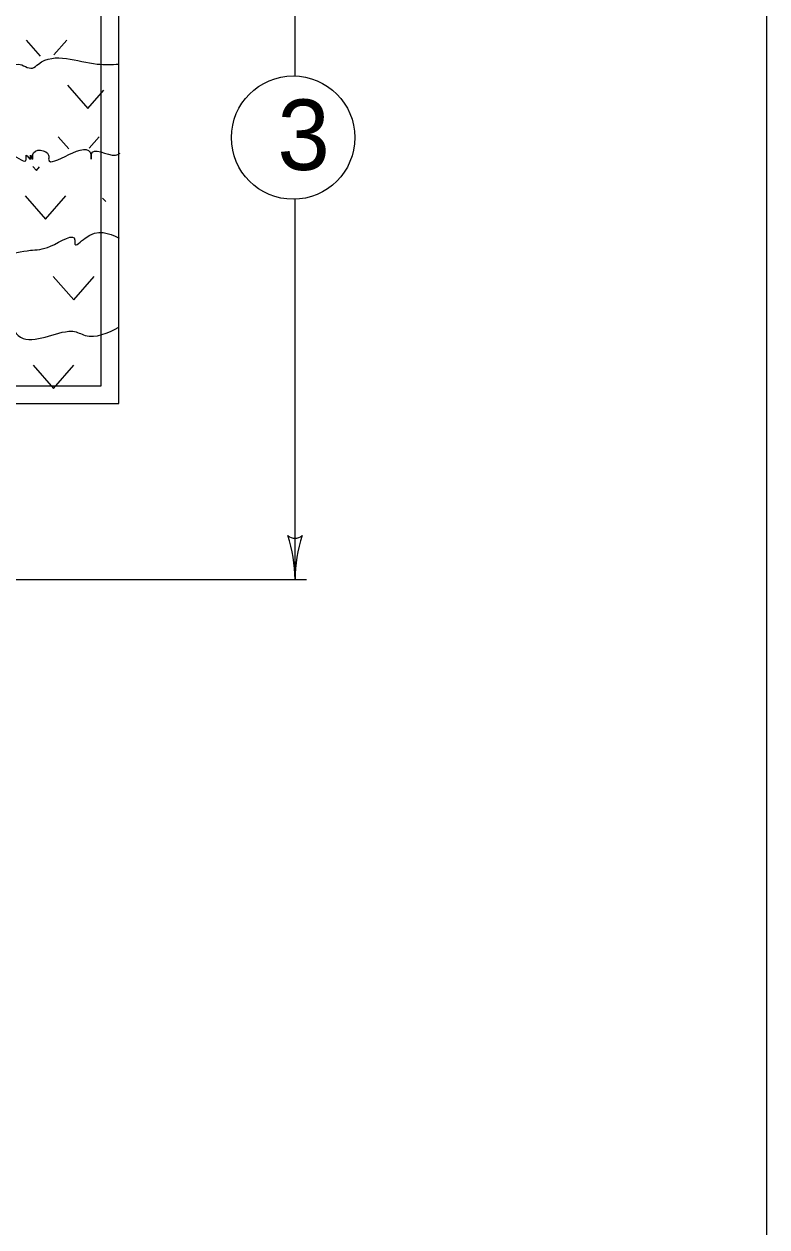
# Model space of a CAD drawing. Extents: x 997.6 to 1037, y 998.9 to 1022.8.
# Drawn here: x 1023.893 to 1026, y 1006.928 to 1010.343 of the extents above; entities that cross this region are included whole.
import ezdxf

# ---------------------------------------------------------------- set-up
doc = ezdxf.new("R2010")
doc.units = 0
doc.layers.add('1', color=7, linetype='Continuous')
doc.layers.add('15', color=7, linetype='Continuous')

msp = doc.modelspace()

# ---------------------------------------------------------------- linework, layer by layer
at = {"layer": '1'}
for p, q in [((1026, 1002.4333), (1026, 1021.5)), ((1024.1613, 1009.2661), (1024.1613, 1011.153)), ((1024.1113, 1009.3161), (1024.1113, 1010.9919)), ((1024.6613, 1010.1956), (1024.6613, 1010.9422)), ((1023.8983, 1010.2978), (1023.938, 1010.2521)), ((1023.9769, 1010.2553), (1024.0138, 1010.2978)), ((1024.0154, 1010.1698), (1024.0733, 1010.1034)), ((1024.0733, 1010.1034), (1024.1184, 1010.1552)), ((1023.9897, 1010.0231), (1024.0193, 1009.9891)), ((1024.0771, 1009.9907), (1024.1053, 1010.0231)), ((1023.9178, 1009.9388), (1023.9275, 1009.9276)), ((1023.9275, 1009.9276), (1023.9364, 1009.9378)), ((1023.8954, 1009.8551), (1023.9533, 1009.7888)), ((1023.9533, 1009.7888), (1024.0111, 1009.8551)), ((1024.1153, 1009.8493), (1024.1242, 1009.8393)), ((1024.6613, 1008.7661), (1024.6613, 1009.8458)), ((1023.9754, 1009.6263), (1024.0333, 1009.5599)), ((1024.0333, 1009.5599), (1024.0911, 1009.6263)), ((1023.9183, 1009.3745), (1023.9762, 1009.3082)), ((1023.9762, 1009.3082), (1024.0339, 1009.3745)), ((1022.2779, 1009.3161), (1024.1113, 1009.3161)), ((1022.3279, 1009.2661), (1024.1613, 1009.2661)), ((1022.4919, 1008.7661), (1024.6942, 1008.7661))]:
    msp.add_line(p, q, dxfattribs=at)
for centre, radius, start, end in [((1024.6613, 1008.9147), 0.0313, 228.7746, 310.8913), ((1024.2703, 1008.7661), 0.3909, 0, 18.6688), ((1025.0522, 1008.7661), 0.3909, 161.3472, 179.9939), ((1024.2703, 1008.7661), 0.3909, 359.9878, 0)]:
    msp.add_arc(centre, radius, start, end, dxfattribs=at)
for points in [[(1018.3299, 1010.2295), (1018.6001, 1010.2295), (1018.7553, 1010.2353), (1018.9622, 1010.218), (1019.0656, 1010.2295), (1019.3932, 1010.218), (1019.8932, 1010.2353), (1020.3644, 1010.218), (1020.5483, 1010.2008), (1020.7898, 1010.2123), (1021.0368, 1010.2295), (1021.238, 1010.218), (1021.5656, 1010.218), (1021.9449, 1010.218), (1022.2783, 1010.218), (1022.307, 1010.218), (1022.6748, 1010.2123), (1022.9104, 1010.195), (1022.9162, 1010.1836), (1022.9334, 1010.195), (1022.9794, 1010.1836), (1023.0656, 1010.195), (1023.5024, 1010.195), (1023.8472, 1010.218), (1023.8759, 1010.2295), (1023.9162, 1010.218), (1023.9334, 1010.2295), (1024.1001, 1010.2295), (1024.1613, 1010.2295)], [(1018.3472, 1009.9709), (1018.4104, 1009.9767), (1018.4104, 1009.9882), (1018.4162, 1009.9767), (1018.4334, 1009.9882), (1018.4851, 1009.9767), (1018.4851, 1009.9882), (1018.5023, 1009.9767), (1018.5483, 1009.9882), (1018.7208, 1009.9709), (1018.8299, 1009.9594), (1019.0138, 1009.9709), (1019.2898, 1009.9882), (1019.5541, 1009.9537), (1019.7553, 1009.9537), (1019.8587, 1009.9767), (1019.8817, 1009.9882), (1020.1346, 1009.9882), (1020.169, 1009.9767), (1020.1748, 1009.9882), (1020.4794, 1009.9594), (1020.4966, 1009.9709), (1020.5311, 1009.9594), (1020.5656, 1009.9709), (1020.738, 1009.9594), (1020.9162, 1009.9882), (1021.0886, 1010.0054), (1021.1058, 1009.9939), (1021.1403, 1010.0054), (1021.307, 1010.0054), (1021.3299, 1009.9939), (1021.3472, 1009.9939), (1021.6403, 1009.9709), (1021.7783, 1009.9537), (1021.9967, 1009.9594), (1022.3587, 1009.9422), (1022.4334, 1009.9364), (1022.6576, 1009.9594), (1022.9794, 1009.9767), (1023.1346, 1010.0054), (1023.3414, 1010.0054), (1023.5828, 1009.9939), (1023.7898, 1009.9882), (1023.7898, 1009.9767), (1023.8415, 1009.9709), (1023.8587, 1009.9709), (1023.8989, 1009.9594), (1023.8989, 1009.9709), (1023.9104, 1009.9594), (1023.9104, 1009.9709), (1023.9162, 1009.9594), (1023.9162, 1009.9709), (1023.9162, 1009.9594), (1023.9162, 1009.9709), (1023.9162, 1009.9594), (1023.9162, 1009.9709), (1023.9622, 1009.9709), (1023.9622, 1009.9594), (1024.0828, 1009.9709), (1024.0828, 1009.9594), (1024.0828, 1009.9709), (1024.1518, 1009.9709), (1024.1648, 1009.9765)], [(1018.3414, 1009.7295), (1018.3414, 1009.718), (1018.3414, 1009.7295), (1018.3414, 1009.718), (1018.3414, 1009.7295), (1018.3414, 1009.718), (1018.3472, 1009.7295), (1018.5023, 1009.7295), (1018.6575, 1009.718), (1018.8932, 1009.7468), (1019.3644, 1009.7985), (1019.4104, 1009.787), (1019.6231, 1009.787), (1019.8128, 1009.7468), (1020.0196, 1009.7008), (1020.238, 1009.7008), (1020.2783, 1009.7008), (1020.6576, 1009.695), (1020.669, 1009.6836), (1021.0886, 1009.7008), (1021.5368, 1009.7123), (1021.9449, 1009.7123), (1021.9622, 1009.7008), (1022.2553, 1009.6778), (1022.3644, 1009.6836), (1022.5541, 1009.6836), (1022.8243, 1009.7123), (1023.1691, 1009.7123), (1023.4507, 1009.7123), (1023.5828, 1009.7008), (1023.5886, 1009.7123), (1023.692, 1009.7008), (1023.7035, 1009.7123), (1023.7438, 1009.7008), (1023.9104, 1009.7008), (1023.9679, 1009.7123), (1024.0368, 1009.7295), (1024.0368, 1009.718), (1024.0656, 1009.7353), (1024.1623, 1009.7353)], [(1018.3299, 1009.4767), (1018.3472, 1009.4882), (1018.5713, 1009.4767), (1018.6173, 1009.4767), (1018.6173, 1009.4882), (1018.8414, 1009.5398), (1019.0483, 1009.5571), (1019.2783, 1009.5112), (1019.4449, 1009.4939), (1019.6863, 1009.5054), (1020.0023, 1009.5112), (1020.0828, 1009.4939), (1020.238, 1009.4594), (1020.4334, 1009.4537), (1020.8299, 1009.4364), (1020.8472, 1009.4364), (1021.192, 1009.4249), (1021.5483, 1009.4709), (1021.6231, 1009.4594), (1021.7093, 1009.4709), (1022.169, 1009.4422), (1022.4162, 1009.4422), (1022.5713, 1009.4594), (1022.9679, 1009.4594), (1022.9967, 1009.4709), (1023.3932, 1009.4767), (1023.7208, 1009.4709), (1023.8644, 1009.4709), (1023.8759, 1009.4594), (1024.0196, 1009.4709), (1024.0311, 1009.4709), (1024.0656, 1009.4594), (1024.1617, 1009.4823)]]:
    msp.add_spline(points, degree=3, dxfattribs=at)
at = {"layer": '15'}
msp.add_circle((1024.6558, 1010.0207), 0.175, dxfattribs=at)

# ---------------------------------------------------------------- texts
at = {"layer": '1'}
msp.add_text('3', height=0.2, dxfattribs=at).set_placement((1024.6112, 1009.9289))

doc.saveas('drawing.dxf')
